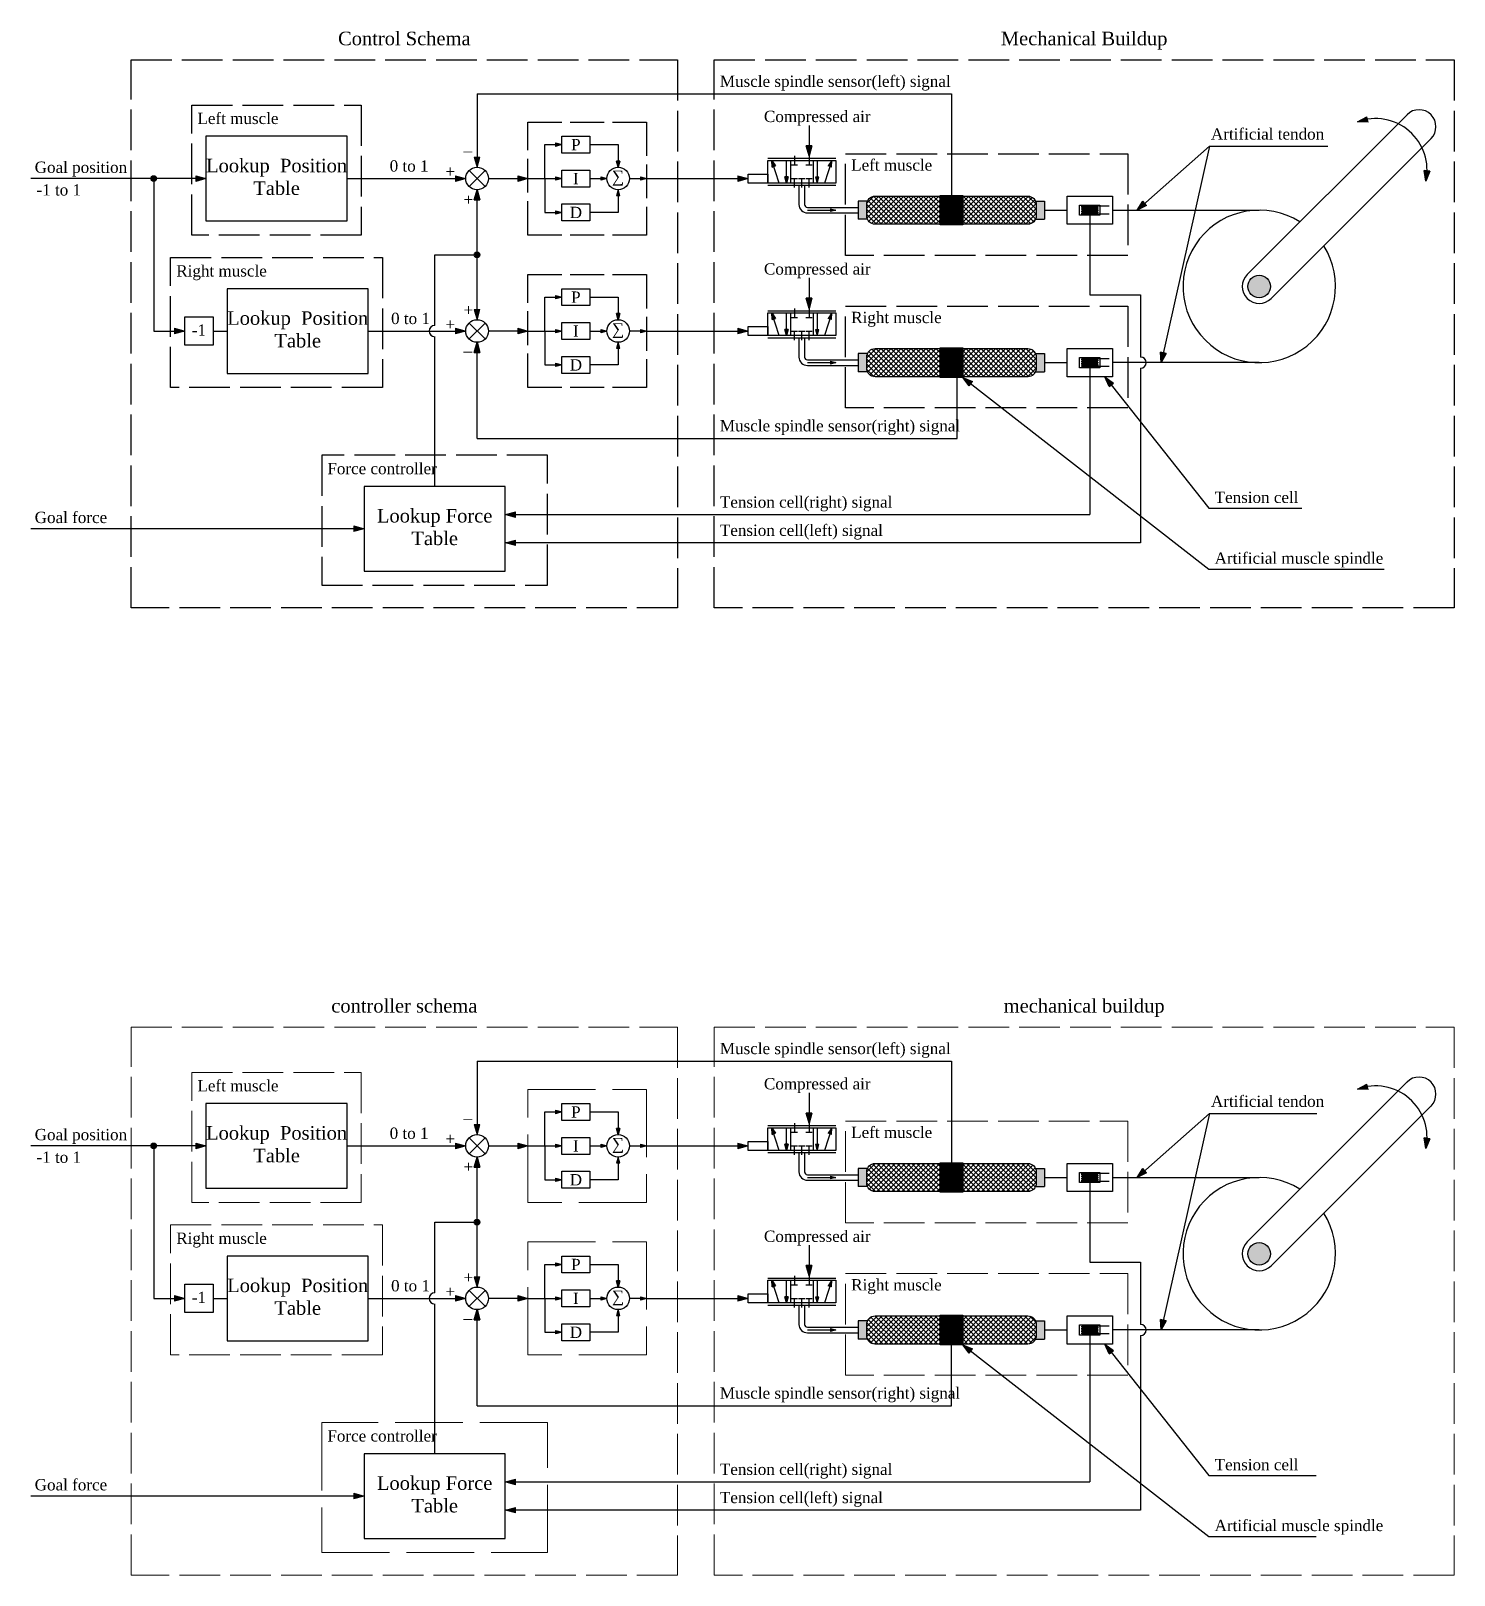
# Model space of a CAD drawing. Header units: inches. Extents: x 32 to 416, y 305 to 977.
# Drawn here: x 32 to 284, y 305 to 578.4 of the extents above; entities that cross this region are included whole.
import ezdxf

# ---------------------------------------------------------------- set-up
doc = ezdxf.new("R2010")
doc.units = ezdxf.units.IN
doc.header["$MEASUREMENT"] = 0
doc.linetypes.add('ACAD_ISO02W100', pattern=[15, 12, -3])
doc.layers.add('dash', color=2, linetype='ACAD_ISO02W100', lineweight=15)
doc.layers.add('line', color=7, linetype='Continuous', lineweight=25)
doc.layers.add('text', color=3, linetype='Continuous', lineweight=25, plot=False)
doc.styles.add('m_font', font='times.ttf', dxfattribs={"height": 2})
doc.styles.add('m_font_big', font='times.ttf', dxfattribs={"height": 2.4})

# ---------------------------------------------------------------- blocks, each defined once
blk = doc.blocks.new('muscle')
at = {"layer": 'line'}
h = blk.add_hatch(color=256, dxfattribs=at)
h.dxf.hatch_style = 1
h.paths.add_polyline_path([(1.5, 2.6, -0.103244), (1.63, 3.2), (0, 3.2), (0, 0), (1.63, 0, -0.103244), (1.5, 0.6)])
h.paths.add_polyline_path([(33, 3.2), (31.37, 3.2, -0.103244), (31.5, 2.6), (31.5, 0.6, -0.103244), (31.37, 0), (33, 0)])
h = blk.add_hatch(dxfattribs=at)
h.set_pattern_fill('ANSI37', color=256, scale=5)
h.set_pattern_definition([(45, (-113.1533, -265.82465), (-0.4419417, 0.4419417), []), (135, (-113.1533, -265.82465), (-0.4419417, -0.4419417), [])])
h.paths.add_polyline_path([(14.5, 4.1), (3, 4.1, 0.414214), (1.5, 2.6), (1.5, 0.6, 0.414214), (3, -0.9), (14.5, -0.9)])
h.paths.add_polyline_path([(31.5, 2.6, 0.414214), (30, 4.1), (18.5, 4.1), (18.5, -0.9), (30, -0.9, 0.414214), (31.5, 0.6)])
h = blk.add_hatch(dxfattribs=at)
h.set_pattern_fill('AR-RROOF', color=256, scale=0.1, angle=90)
h.set_pattern_definition([(90, (-113.15329, -265.82465), (-0.1, 0.22), [1.5, -0.2, 0.5, -0.1]), (90, (-113.20329, -265.69165), (-0.133, -0.1), [0.3, -0.033, 0.6, -0.075]), (90, (-113.23829, -265.774654), (-0.067, 0.52), [0.8, -0.14, 0.4, -0.1])])
h.paths.add_polyline_path([(14.5, -1), (18.5, -1), (18.5, 4.2), (14.5, 4.2)])
for p, q in [((0, 3.2), (0, 0)), ((1.63, 3.2), (0, 3.2)), ((31.37, 3.2), (33, 3.2)), ((33, 3.2), (33, 0)), ((1.63, 0), (0, 0)), ((31.37, 0), (33, 0))]:
    blk.add_line(p, q, dxfattribs=at)
for points in [[(14.5, -0.9), (3, -0.9, -0.414214), (1.5, 0.6), (1.5, 2.6, -0.414214), (3, 4.1), (14.5, 4.1)], [(18.5, 4.1), (30, 4.1, -0.414214), (31.5, 2.6), (31.5, 0.6, -0.414214), (30, -0.9), (18.5, -0.9)]]:
    blk.add_lwpolyline(points, format="xyb", dxfattribs=at)
blk.add_lwpolyline([(14.5, 4.2), (18.5, 4.2), (18.5, -1), (14.5, -1)], close=True, dxfattribs=at)
blk = doc.blocks.new('tension_sensor')
at = {"layer": 'line', "ltscale": 0.6}
for p, q in [((0, 0), (4, 0)), ((11.4, 0.7), (6.6, 0.7)), ((6.6, 0.5), (6.6, 0.7)), ((9.4, 0.5), (6.6, 0.5)), ((9.4, 0.3), (6.6, 0.3)), ((6.6, 0.1), (6.6, 0.3)), ((9.4, 0.1), (6.6, 0.1)), ((9.4, 0.5), (9.4, 0.3)), ((9.4, 0.1), (9.4, -0.1)), ((9.4, -0.1), (6.6, -0.1)), ((6.6, -0.3), (6.6, -0.1)), ((9.4, -0.3), (6.6, -0.3)), ((9.4, -0.5), (6.6, -0.5)), ((6.6, -0.7), (6.6, -0.5)), ((11.4, -0.7), (6.6, -0.7)), ((9.4, -0.3), (9.4, -0.5))]:
    blk.add_line(p, q, dxfattribs=at)
for points in [[(4, 2.5), (12, 2.5), (12, -2.5), (4, -2.5)], [(6.2, 0.9), (9.8, 0.9), (9.8, -0.9), (6.2, -0.9)]]:
    blk.add_lwpolyline(points, close=True, dxfattribs=at)
blk = doc.blocks.new('arrow')
at = {"layer": 'line'}
h = blk.add_hatch(color=256, dxfattribs=at)
h.dxf.hatch_style = 1
h.paths.add_polyline_path([(-1.8, 0.5), (-1.8, -0.5), (0, 0)])
for p, q in [((-1.8, 0.5), (-1.8, -0.5)), ((-1.8, 0.5), (0, 0)), ((0, 0), (-1.8, -0.5))]:
    blk.add_line(p, q, dxfattribs=at)
blk = doc.blocks.new('valve')
at = {"layer": 'line', "ltscale": 0.6}
for p, q in [((3.5, 4.4), (15.5, 4.4)), ((5.5, 0), (4.2, 4)), ((6.8, 0), (6.8, 4)), ((7.5, 4), (7.5, 0)), ((7.64, 3.2), (8.76, 3.2)), ((8.2, 4.8), (8.2, 3.2)), ((10.24, 3.2), (11.36, 3.2)), ((10.8, 4.8), (10.8, 3.2)), ((11.5, 4), (11.5, 0)), ((12.2, 4), (12.2, 0)), ((14.8, 4), (13.5, 0)), ((7.64, 0.8), (8.76, 0.8)), ((8.2, -0.8), (8.2, 0.8)), ((8.94, 0.8), (10.06, 0.8)), ((9.5, -0.8), (9.5, 0.8)), ((10.24, 0.8), (11.36, 0.8)), ((10.8, -0.8), (10.8, 0.8)), ((3.5, -0.4), (15.5, -0.4))]:
    blk.add_line(p, q, dxfattribs=at)
for points in [[(3.5, 4), (15.5, 4), (15.5, 0), (3.5, 0)], [(3.5, 0), (0, 0), (0, 1.6), (3.5, 1.6)]]:
    blk.add_lwpolyline(points, close=True, dxfattribs=at)
for p, xscale, yscale, zscale, rotation in [((4.2, 4), 0.625, 0.625, 0.625, 108.0041616059138), ((14.8, 4), -0.625, 0.625, 0.625, 251.9958383940863), ((6.8, 0), 0.6, 0.6, 0.6, 270), ((12.2, 0), -0.6, 0.6, 0.6, 90)]:
    blk.add_blockref('arrow', p, dxfattribs=dict(at, xscale=xscale, yscale=yscale, zscale=zscale, rotation=rotation))
blk = doc.blocks.new('point')
at = {"layer": 'line'}
h = blk.add_hatch(color=256, dxfattribs=at)
h.dxf.hatch_style = 1
h.paths.add_polyline_path([(-0.5, 0, 1), (0.5, 0, 1)])
blk.add_circle((0, 0), 0.5, dxfattribs=at)
blk = doc.blocks.new('add_point')
at = {"layer": 'line'}
for p, q in [((0.59, -1.41), (3.41, 1.41)), ((3.41, -1.41), (0.59, 1.41))]:
    blk.add_line(p, q, dxfattribs=at)
blk.add_circle((2, 0), 2, dxfattribs=at)

msp = doc.modelspace()

# ---------------------------------------------------------------- hatches: boundary and pattern name
at = {"layer": 'line', "ltscale": 0.6}
h = msp.add_hatch(color=256, dxfattribs=at)
h.dxf.hatch_style = 1
h.paths.add_polyline_path([(247.47, 533.18, 1), (251.47, 533.18, 1)])
h = msp.add_hatch(color=256, dxfattribs=at)
h.dxf.hatch_style = 1
h.paths.add_polyline_path([(247.47, 361.91, 1), (251.47, 361.91, 1)])

# ---------------------------------------------------------------- linework, layer by layer
at = {"layer": 'dash', "ltscale": 0.6}
for points in [[(49.72, 402.01), (146.47, 402.01), (146.47, 305.01), (49.72, 305.01)], [(152.97, 402.01), (283.97, 402.01), (283.97, 305.01), (152.97, 305.01)], [(60.47, 394.01), (90.47, 394.01), (90.47, 371.01), (60.47, 371.01)], [(176.22, 385.41), (226.22, 385.41), (226.22, 367.41), (176.22, 367.41)], [(56.72, 367.01), (94.22, 367.01), (94.22, 344.01), (56.72, 344.01)], [(176.22, 358.41), (226.22, 358.41), (226.22, 340.41), (176.22, 340.41)]]:
    msp.add_lwpolyline(points, close=True, dxfattribs=at)
at = {"layer": 'dash'}
for points in [[(119.97, 391.01), (140.97, 391.01), (140.97, 371.01), (119.97, 371.01)], [(119.97, 364.01), (140.97, 364.01), (140.97, 344.01), (119.97, 344.01)], [(83.47, 309.01), (123.47, 309.01), (123.47, 332.01), (83.47, 332.01)]]:
    msp.add_lwpolyline(points, close=True, dxfattribs=at)
at = {"layer": 'line', "ltscale": 0.6}
for p, q in [((110.97, 567.28), (110.97, 554.28)), ((110.97, 567.28), (194.97, 567.28)), ((194.97, 567.28), (194.97, 549.28)), ((247.35, 535.3), (275.64, 563.58)), ((169.77, 561.69), (169.77, 556.28)), ((122.97, 552.28), (122.97, 558.28)), ((122.97, 558.28), (125.97, 558.28)), ((130.97, 558.28), (135.97, 558.28)), ((135.97, 558.28), (135.97, 554.28)), ((251.59, 531.06), (279.88, 559.34)), ((110.97, 527.28), (110.97, 550.28)), ((119.97, 552.28), (122.97, 552.28)), ((122.97, 552.28), (122.97, 546.28)), ((122.97, 552.28), (125.97, 552.28)), ((130.97, 552.28), (133.97, 552.28)), ((135.97, 550.28), (135.97, 546.28)), ((137.97, 552.28), (140.97, 552.28)), ((140.97, 552.28), (158.97, 552.28)), ((167.97, 551.08), (167.97, 547.68)), ((168.97, 551.08), (168.97, 547.68)), ((169.47, 547.18), (178.47, 547.18)), ((122.97, 546.28), (125.97, 546.28)), ((135.97, 546.28), (130.97, 546.28)), ((169.47, 546.68), (174.47, 546.68)), ((169.47, 546.18), (178.47, 546.18)), ((219.47, 546.68), (219.47, 531.68)), ((223.47, 546.68), (249.47, 546.68)), ((103.47, 526.28), (103.47, 538.78)), ((103.47, 538.78), (110.97, 538.78)), ((169.77, 534.69), (169.77, 529.28)), ((122.97, 525.28), (122.97, 531.28)), ((122.97, 531.28), (125.97, 531.28)), ((130.97, 531.28), (135.97, 531.28)), ((135.97, 531.28), (135.97, 527.28)), ((219.47, 531.68), (228.47, 531.68)), ((228.47, 531.68), (228.47, 520.68)), ((119.97, 525.28), (122.97, 525.28)), ((122.97, 525.28), (122.97, 519.28)), ((122.97, 525.28), (125.97, 525.28)), ((130.97, 525.28), (133.97, 525.28)), ((140.97, 525.28), (137.97, 525.28)), ((140.97, 525.28), (158.97, 525.28)), ((103.47, 497.78), (103.47, 524.28)), ((110.97, 506.28), (110.97, 523.28)), ((135.97, 523.28), (135.97, 519.28)), ((167.97, 524.08), (167.97, 520.68)), ((168.97, 524.08), (168.97, 520.68)), ((169.47, 520.18), (178.47, 520.18)), ((169.47, 519.68), (174.47, 519.68)), ((219.47, 519.68), (219.47, 492.78)), ((249.47, 519.68), (223.47, 519.68)), ((122.97, 519.28), (125.97, 519.28)), ((135.97, 519.28), (130.97, 519.28)), ((169.47, 519.18), (178.47, 519.18)), ((195.97, 506.28), (195.97, 517.08)), ((228.47, 518.68), (228.47, 487.78)), ((110.97, 506.28), (195.97, 506.28)), ((228.47, 487.78), (115.97, 487.78)), ((110.97, 396.01), (110.97, 383.01)), ((110.97, 396.01), (194.97, 396.01)), ((194.97, 396.01), (194.97, 378.01)), ((247.35, 364.03), (275.64, 392.32)), ((169.77, 390.42), (169.77, 385.01)), ((122.97, 381.01), (122.97, 387.01)), ((122.97, 387.01), (125.97, 387.01)), ((130.97, 387.01), (135.97, 387.01)), ((135.97, 387.01), (135.97, 383.01)), ((227.85, 375.41), (240.64, 386.75)), ((240.64, 386.75), (232.11, 348.41)), ((240.64, 386.75), (259.64, 386.75)), ((251.59, 359.79), (279.88, 388.07)), ((119.97, 381.01), (122.97, 381.01)), ((122.97, 381.01), (122.97, 375.01)), ((122.97, 381.01), (125.97, 381.01)), ((130.97, 381.01), (133.97, 381.01)), ((137.97, 381.01), (140.97, 381.01)), ((140.97, 381.01), (158.97, 381.01)), ((110.97, 356.01), (110.97, 379.01)), ((135.97, 379.01), (135.97, 375.01)), ((167.97, 379.81), (167.97, 376.41)), ((168.97, 379.81), (168.97, 376.41)), ((122.97, 375.01), (125.97, 375.01)), ((135.97, 375.01), (130.97, 375.01)), ((169.47, 375.91), (178.47, 375.91)), ((169.47, 375.41), (174.47, 375.41)), ((169.47, 374.91), (178.47, 374.91)), ((219.47, 375.41), (219.47, 360.41)), ((223.47, 375.41), (249.47, 375.41)), ((103.47, 355.01), (103.47, 367.51)), ((103.47, 367.51), (110.97, 367.51)), ((169.77, 363.42), (169.77, 358.01)), ((122.97, 354.01), (122.97, 360.01)), ((122.97, 360.01), (125.97, 360.01)), ((130.97, 360.01), (135.97, 360.01)), ((135.97, 360.01), (135.97, 356.01)), ((219.47, 360.41), (228.47, 360.41)), ((228.47, 360.41), (228.47, 349.41)), ((103.47, 326.51), (103.47, 353.01)), ((119.97, 354.01), (122.97, 354.01)), ((122.97, 354.01), (122.97, 348.01)), ((122.97, 354.01), (125.97, 354.01)), ((130.97, 354.01), (133.97, 354.01)), ((140.97, 354.01), (137.97, 354.01)), ((140.97, 354.01), (158.97, 354.01)), ((167.97, 352.81), (167.97, 349.41)), ((168.97, 352.81), (168.97, 349.41)), ((110.97, 335.01), (110.97, 352.01)), ((135.97, 352.01), (135.97, 348.01)), ((122.97, 348.01), (125.97, 348.01)), ((135.97, 348.01), (130.97, 348.01)), ((169.47, 348.91), (178.47, 348.91)), ((169.47, 348.41), (174.47, 348.41)), ((169.47, 347.91), (178.47, 347.91)), ((219.47, 348.41), (219.47, 321.51)), ((249.47, 348.41), (223.47, 348.41)), ((228.47, 347.41), (228.47, 316.51)), ((194.97, 335.01), (194.97, 345.81)), ((196.97, 345.81), (240.57, 311.85)), ((222.15, 345.91), (240.57, 322.63)), ((110.97, 335.01), (194.97, 335.01)), ((240.57, 322.63), (259.57, 322.63)), ((228.47, 316.51), (115.97, 316.51)), ((240.57, 311.85), (259.57, 311.85))]:
    msp.add_line(p, q, dxfattribs=at)
at = {"layer": 'line', "ltscale": 0.2}
for p, q in [((227.85, 546.68), (240.64, 558.02)), ((240.64, 558.02), (232.11, 519.68)), ((240.64, 558.02), (261.64, 558.02)), ((196.97, 517.08), (240.57, 483.12)), ((222.15, 517.18), (240.57, 493.89)), ((240.57, 493.89), (256.99, 493.89)), ((240.57, 483.12), (271.56, 483.12))]:
    msp.add_line(p, q, dxfattribs=at)
at = {"layer": 'line'}
for p, q in [((53.72, 552.78), (53.72, 525.28)), ((62.97, 552.28), (31.97, 552.28)), ((87.99, 552.28), (108.97, 552.28)), ((112.97, 552.28), (119.97, 552.28)), ((53.72, 525.28), (59.22, 525.28)), ((64.22, 525.28), (66.72, 525.28)), ((91.72, 525.28), (108.97, 525.28)), ((119.97, 525.28), (112.97, 525.28)), ((115.97, 492.78), (219.47, 492.78)), ((90.97, 490.28), (31.97, 490.28)), ((62.97, 381.01), (31.97, 381.01)), ((53.72, 381.51), (53.72, 354.01)), ((87.99, 381.01), (108.97, 381.01)), ((112.97, 381.01), (119.97, 381.01)), ((53.72, 354.01), (59.22, 354.01)), ((64.22, 354.01), (66.72, 354.01)), ((91.72, 354.01), (108.97, 354.01)), ((119.97, 354.01), (112.97, 354.01)), ((115.97, 321.51), (219.47, 321.51)), ((90.97, 319.01), (31.97, 319.01))]:
    msp.add_line(p, q, dxfattribs=at)
at = {"layer": 'line', "linetype": 'ACAD_ISO02W100', "ltscale": 0.6}
for points in [[(49.72, 573.28), (146.47, 573.28), (146.47, 476.28), (49.72, 476.28)], [(152.97, 573.28), (283.97, 573.28), (283.97, 476.28), (152.97, 476.28)], [(60.47, 565.28), (90.47, 565.28), (90.47, 542.28), (60.47, 542.28)], [(176.22, 556.68), (226.22, 556.68), (226.22, 538.68), (176.22, 538.68)], [(56.72, 538.28), (94.22, 538.28), (94.22, 515.28), (56.72, 515.28)], [(176.22, 529.68), (226.22, 529.68), (226.22, 511.68), (176.22, 511.68)], [(83.47, 480.28), (123.47, 480.28), (123.47, 503.28), (83.47, 503.28)]]:
    msp.add_lwpolyline(points, close=True, dxfattribs=at)
at = {"layer": 'line', "linetype": 'ACAD_ISO02W100', "ltscale": 0.5}
for points in [[(119.97, 562.28), (140.97, 562.28), (140.97, 542.28), (119.97, 542.28)], [(119.97, 535.28), (140.97, 535.28), (140.97, 515.28), (119.97, 515.28)]]:
    msp.add_lwpolyline(points, close=True, dxfattribs=at)
at = {"layer": 'line'}
for points in [[(62.97, 544.78), (87.97, 544.78), (87.97, 559.78), (62.97, 559.78)], [(66.72, 517.78), (91.72, 517.78), (91.72, 532.78), (66.72, 532.78)], [(59.22, 527.78), (64.22, 527.78), (64.22, 522.78), (59.22, 522.78)], [(90.97, 482.78), (115.97, 482.78), (115.97, 497.78), (90.97, 497.78)], [(62.97, 373.51), (87.97, 373.51), (87.97, 388.51), (62.97, 388.51)], [(66.72, 346.51), (91.72, 346.51), (91.72, 361.51), (66.72, 361.51)], [(59.22, 356.51), (64.22, 356.51), (64.22, 351.51), (59.22, 351.51)], [(90.97, 311.51), (115.97, 311.51), (115.97, 326.51), (90.97, 326.51)]]:
    msp.add_lwpolyline(points, close=True, dxfattribs=at)
at = {"layer": 'line', "ltscale": 0.6}
for points in [[(125.97, 559.78), (130.97, 559.78), (130.97, 556.78), (125.97, 556.78)], [(125.97, 553.78), (130.97, 553.78), (130.97, 550.78), (125.97, 550.78)], [(125.97, 547.78), (130.97, 547.78), (130.97, 544.78), (125.97, 544.78)], [(125.97, 532.78), (130.97, 532.78), (130.97, 529.78), (125.97, 529.78)], [(125.97, 526.78), (130.97, 526.78), (130.97, 523.78), (125.97, 523.78)], [(125.97, 520.78), (130.97, 520.78), (130.97, 517.78), (125.97, 517.78)], [(125.97, 388.51), (130.97, 388.51), (130.97, 385.51), (125.97, 385.51)], [(125.97, 382.51), (130.97, 382.51), (130.97, 379.51), (125.97, 379.51)], [(125.97, 376.51), (130.97, 376.51), (130.97, 373.51), (125.97, 373.51)], [(125.97, 361.51), (130.97, 361.51), (130.97, 358.51), (125.97, 358.51)], [(125.97, 355.51), (130.97, 355.51), (130.97, 352.51), (125.97, 352.51)], [(125.97, 349.51), (130.97, 349.51), (130.97, 346.51), (125.97, 346.51)]]:
    msp.add_lwpolyline(points, close=True, dxfattribs=at)
for centre in [(135.97, 552.28), (249.47, 533.18), (135.97, 525.28), (135.97, 381.01), (249.47, 361.91), (135.97, 354.01)]:
    msp.add_circle(centre, 2, dxfattribs=at)
for centre, radius, start, end in [((277.76, 561.46), 3, 315, 135), ((270.09, 553.8), 9.09, 347.5317, 110.6394), ((169.47, 547.68), 1.5, 180, 270), ((169.47, 547.68), 0.5, 180, 270), ((249.47, 533.18), 13.5, 57.8396, 32.1604), ((249.47, 533.18), 3, 135, 315), ((103.47, 525.28), 1, 90, 270), ((169.47, 520.68), 1.5, 180, 270), ((169.47, 520.68), 0.5, 180, 270), ((228.47, 519.68), 1, 270, 90), ((270.09, 382.53), 9.09, 347.5317, 110.6394), ((277.76, 390.19), 3, 315, 135), ((169.47, 376.41), 1.5, 180, 270), ((169.47, 376.41), 0.5, 180, 270), ((249.47, 361.91), 13.5, 57.8396, 32.1604), ((249.47, 361.91), 3, 135, 315), ((103.47, 354.01), 1, 90, 270), ((169.47, 349.41), 1.5, 180, 270), ((169.47, 349.41), 0.5, 180, 270), ((228.47, 348.41), 1, 270, 90)]:
    msp.add_arc(centre, radius, start, end, dxfattribs=at)

# ---------------------------------------------------------------- block references
for p, rotation in [((266.88, 562.31), 194.0628914762243), ((169.77, 556.28), 270), ((278.97, 551.83), 262.9706177844917), ((110.97, 550.28), 90), ((227.85, 546.68), 221.5581197650677), ((169.77, 529.28), 270), ((110.97, 523.28), 90), ((232.11, 519.68), 257.4600138252339), ((196.97, 517.08), 142.0846820763101), ((222.15, 517.18), 128.3371632500723), ((115.97, 492.78), 180), ((115.97, 487.78), 180), ((266.88, 391.04), 194.0628914762243), ((278.97, 380.56), 262.9706177844917), ((227.85, 375.41), 221.5581197650677), ((232.11, 348.41), 257.4600138252339), ((196.97, 345.81), 142.0846820763101), ((222.15, 345.91), 128.3371632500723), ((115.97, 321.51), 180), ((115.97, 316.51), 180)]:
    msp.add_blockref('arrow', p, dxfattribs=dict(at, rotation=rotation))
for p, xscale, yscale, zscale in [((125.97, 558.28), 0.6, 0.6, 0.6), ((125.97, 552.28), 0.6, 0.6, 0.6), ((133.97, 552.28), 0.6, 0.6, 0.6), ((140.97, 552.28), 0.6, 0.6, 0.6), ((174.47, 546.68), 0.5, 0.5, 0.5), ((125.97, 546.28), 0.6, 0.6, 0.6), ((125.97, 531.28), 0.6, 0.6, 0.6), ((125.97, 525.28), 0.6, 0.6, 0.6), ((133.97, 525.28), 0.6, 0.6, 0.6), ((140.97, 525.28), 0.6, 0.6, 0.6), ((125.97, 519.28), 0.6, 0.6, 0.6), ((174.47, 519.68), 0.5, 0.5, 0.5), ((125.97, 387.01), 0.6, 0.6, 0.6), ((125.97, 381.01), 0.6, 0.6, 0.6), ((133.97, 381.01), 0.6, 0.6, 0.6), ((140.97, 381.01), 0.6, 0.6, 0.6), ((125.97, 375.01), 0.6, 0.6, 0.6), ((174.47, 375.41), 0.5, 0.5, 0.5), ((125.97, 360.01), 0.6, 0.6, 0.6), ((125.97, 354.01), 0.6, 0.6, 0.6), ((133.97, 354.01), 0.6, 0.6, 0.6), ((140.97, 354.01), 0.6, 0.6, 0.6), ((125.97, 348.01), 0.6, 0.6, 0.6), ((174.47, 348.41), 0.5, 0.5, 0.5)]:
    msp.add_blockref('arrow', p, dxfattribs=dict(at, xscale=xscale, yscale=yscale, zscale=zscale))
at = {"layer": 'line', "ltscale": 0.6, "xscale": -1, "rotation": 90}
for p in [(110.97, 554.28), (110.97, 527.28)]:
    msp.add_blockref('arrow', p, dxfattribs=at)
at = {"layer": 'line', "ltscale": 0.6, "yscale": 0.6, "zscale": 0.6, "rotation": 270}
for p, xscale in [((135.97, 554.28), 0.6), ((135.97, 550.28), -0.6), ((135.97, 527.28), 0.6), ((135.97, 523.28), -0.6), ((135.97, 383.01), 0.6), ((135.97, 379.01), -0.6), ((135.97, 356.01), 0.6), ((135.97, 352.01), -0.6)]:
    msp.add_blockref('arrow', p, dxfattribs=dict(at, xscale=xscale))
at = {"layer": 'line'}
for name, p in [('valve', (158.97, 551.48)), ('point', (53.72, 552.28)), ('arrow', (62.97, 552.28)), ('arrow', (108.97, 552.28)), ('add_point', (108.97, 552.28)), ('arrow', (119.97, 552.28)), ('arrow', (158.97, 552.28)), ('muscle', (178.47, 545.08)), ('tension_sensor', (211.47, 546.68)), ('valve', (158.97, 524.48)), ('arrow', (59.22, 525.28)), ('arrow', (108.97, 525.28)), ('add_point', (108.97, 525.28)), ('arrow', (119.97, 525.28)), ('arrow', (158.97, 525.28)), ('muscle', (178.47, 518.08)), ('tension_sensor', (211.47, 519.68)), ('arrow', (90.97, 490.28)), ('add_point', (108.97, 381.01)), ('valve', (158.97, 380.21)), ('point', (53.72, 381.01)), ('arrow', (62.97, 381.01)), ('arrow', (108.97, 381.01)), ('arrow', (119.97, 381.01)), ('arrow', (158.97, 381.01)), ('muscle', (178.47, 373.81)), ('tension_sensor', (211.47, 375.41)), ('add_point', (108.97, 354.01)), ('valve', (158.97, 353.21)), ('arrow', (59.22, 354.01)), ('arrow', (108.97, 354.01)), ('arrow', (119.97, 354.01)), ('arrow', (158.97, 354.01)), ('muscle', (178.47, 346.81)), ('tension_sensor', (211.47, 348.41)), ('arrow', (90.97, 319.01))]:
    msp.add_blockref(name, p, dxfattribs=at)
at = {"layer": 'line', "ltscale": 0.6}
for p in [(110.97, 538.78), (110.97, 367.51)]:
    msp.add_blockref('point', p, dxfattribs=at)
at = {"layer": 'text', "ltscale": 0.6}
for p, rotation in [((169.77, 385.01), 270), ((110.97, 379.01), 90), ((169.77, 358.01), 270), ((110.97, 352.01), 90)]:
    msp.add_blockref('arrow', p, dxfattribs=dict(at, rotation=rotation))
at = {"layer": 'text', "ltscale": 0.6, "xscale": -1, "rotation": 90}
for p in [(110.97, 383.01), (110.97, 356.01)]:
    msp.add_blockref('arrow', p, dxfattribs=at)

# ---------------------------------------------------------------- texts
at = {"layer": 'line', "ltscale": 0.6, "attachment_point": 1}
for s, width, gutter_width, heights, insert, char_height, style in [('\\pxqc;Control Schema', 96.75, 10, [0], (49.72, 578.28), 2.4, 'm_font_big'), ('\\pxqc;Mechanical Buildup', 131, 10, [0], (152.97, 578.28), 2.4, 'm_font_big'), ('\\pxqc;P', 5, 12, [3], (125.97, 559.28), 2, 'm_font'), ('\\pxqc;I', 5, 12, [3], (125.97, 553.28), 2, 'm_font'), ('∑', 2.5469, 12, [0], (134.86, 553.67), 2, 'm_font'), ('\\pxqc;D', 5, 12, [3], (125.97, 547.28), 2, 'm_font'), ('\\pxqc;P', 5, 12, [3], (125.97, 532.28), 2, 'm_font'), ('\\pxqc;I', 5, 12, [3], (125.97, 526.28), 2, 'm_font'), ('∑', 2.5469, 12, [0], (134.86, 526.67), 2, 'm_font'), ('\\pxqc;D', 5, 12, [3], (125.97, 520.28), 2, 'm_font')]:
    msp.add_mtext_dynamic_manual_height_columns(s, width=width, gutter_width=gutter_width, heights=heights, dxfattribs=dict(at, insert=insert, char_height=char_height, style=style))
at = {"layer": 'line', "attachment_point": 1}
for s, width, gutter_width, heights, insert, char_height, style in [('Muscle spindle sensor(left) signal', 45.5291, 10, [0], (153.97, 570.51), 2, 'm_font'), ('Left muscle', 20, 10, [0], (61.47, 563.93), 2, 'm_font'), ('Compressed air', 20, 10, [0], (161.77, 564.28), 2, 'm_font'), ('Artificial tendon', 20.724, 10, [0], (240.92, 561.17), 2, 'm_font'), ('Goal position', 24.3261, 10, [0], (32.65, 555.28), 2, 'm_font'), ('\\pxqc;\\PLookup  Position \\PTable', 25.0217, 40, [15], (62.97, 559.78), 2.4, 'm_font_big'), ('0 to 1', 10.1408, 10, [0], (95.5, 555.51), 2, 'm_font'), ('_', 2.2216, 10, [0], (108.59, 559.29), 2, 'm_font'), ('Left muscle', 20, 10, [0], (177.22, 555.68), 2, 'm_font'), ('+', 2.2216, 10, [0], (105.37, 554.51), 2, 'm_font'), ('-1 to 1', 10.1408, 10, [0], (32.97, 551.28), 2, 'm_font'), ('+', 2.2216, 10, [0], (108.59, 549.55), 2, 'm_font'), ('Right muscle', 20, 10, [0], (57.72, 536.93), 2, 'm_font'), ('Compressed air', 20, 10, [0], (161.77, 537.28), 2, 'm_font'), ('\\pxqc;\\PLookup  Position Table', 25, 40, [15], (66.72, 532.78), 2.4, 'm_font_big'), ('0 to 1', 10.1408, 10, [0], (95.75, 528.51), 2, 'm_font'), ('+', 2.2216, 10, [0], (108.59, 530), 2, 'm_font'), ('Right muscle', 20, 10, [0], (177.22, 528.68), 2, 'm_font'), ('\\pxqc;-1', 5, 10, [0], (59.22, 526.45), 2, 'm_font'), ('+', 2.2216, 10, [0], (105.37, 527.45), 2, 'm_font'), ('_', 2.2216, 10, [0], (108.59, 523.84), 2, 'm_font'), ('Muscle spindle sensor(right) signal', 45.0097, 10, [0], (153.97, 509.51), 2, 'm_font'), ('Force controller', 20, 10, [0], (84.47, 501.93), 2, 'm_font'), ('Tension cell(right) signal', 37.2069, 10, [0], (153.97, 496.01), 2, 'm_font'), ('Tension cell', 20.724, 10, [0], (241.57, 496.84), 2, 'm_font'), ('Goal force', 24.3261, 10, [0], (32.65, 493.28), 2, 'm_font'), ('\\pxqc;\\PLookup Force Table', 25, 40, [15], (90.97, 497.78), 2.4, 'm_font_big'), ('Tension cell(left) signal', 37.2069, 10, [0], (153.97, 491.01), 2, 'm_font'), ('Artificial muscle spindle', 29.5718, 10, [0], (241.57, 486.07), 2, 'm_font')]:
    msp.add_mtext_dynamic_manual_height_columns(s, width=width, gutter_width=gutter_width, heights=heights, dxfattribs=dict(at, insert=insert, char_height=char_height, style=style))
at = {"layer": 'text', "ltscale": 0.6, "attachment_point": 1}
for s, width, gutter_width, heights, insert, char_height, style in [('\\pxqc;controller schema', 96.75, 10, [0], (49.72, 407.01), 2.4, 'm_font_big'), ('\\pxqc;mechanical buildup', 131, 10, [0], (152.97, 407.01), 2.4, 'm_font_big'), ('\\pxqc;P', 5, 12, [3], (125.97, 388.01), 2, 'm_font'), ('\\pxqc;I', 5, 12, [3], (125.97, 382.01), 2, 'm_font'), ('∑', 2.5469, 12, [0], (134.86, 382.4), 2, 'm_font'), ('\\pxqc;D', 5, 12, [3], (125.97, 376.01), 2, 'm_font'), ('\\pxqc;P', 5, 12, [3], (125.97, 361.01), 2, 'm_font'), ('\\pxqc;I', 5, 12, [3], (125.97, 355.01), 2, 'm_font'), ('∑', 2.5469, 12, [0], (134.86, 355.4), 2, 'm_font'), ('\\pxqc;D', 5, 12, [3], (125.97, 349.01), 2, 'm_font')]:
    msp.add_mtext_dynamic_manual_height_columns(s, width=width, gutter_width=gutter_width, heights=heights, dxfattribs=dict(at, insert=insert, char_height=char_height, style=style))
at = {"layer": 'text', "attachment_point": 1}
for s, width, gutter_width, heights, insert, char_height, style in [('Muscle spindle sensor(left) signal', 45.5291, 10, [0], (153.97, 399.25), 2, 'm_font'), ('Left muscle', 20, 10, [0], (61.47, 392.66), 2, 'm_font'), ('Compressed air', 20, 10, [0], (161.77, 393.01), 2, 'm_font'), ('Artificial tendon', 20.724, 10, [0], (240.92, 389.91), 2, 'm_font'), ('_', 2.2216, 10, [0], (108.59, 388.02), 2, 'm_font'), ('Goal position', 24.3261, 10, [0], (32.65, 384.01), 2, 'm_font'), ('\\pxqc;\\PLookup  Position \\PTable', 25.0217, 40, [15], (62.97, 388.51), 2.4, 'm_font_big'), ('0 to 1', 10.1408, 10, [0], (95.5, 384.25), 2, 'm_font'), ('+', 2.2216, 10, [0], (105.37, 383.24), 2, 'm_font'), ('Left muscle', 20, 10, [0], (177.22, 384.41), 2, 'm_font'), ('-1 to 1', 10.1408, 10, [0], (32.97, 380.01), 2, 'm_font'), ('+', 2.2216, 10, [0], (108.59, 378.29), 2, 'm_font'), ('Right muscle', 20, 10, [0], (57.72, 365.66), 2, 'm_font'), ('Compressed air', 20, 10, [0], (161.77, 366.01), 2, 'm_font'), ('+', 2.2216, 10, [0], (108.59, 358.73), 2, 'm_font'), ('\\pxqc;\\PLookup  Position Table', 25, 40, [15], (66.72, 361.51), 2.4, 'm_font_big'), ('0 to 1', 10.1408, 10, [0], (95.75, 357.25), 2, 'm_font'), ('+', 2.2216, 10, [0], (105.37, 356.18), 2, 'm_font'), ('Right muscle', 20, 10, [0], (177.22, 357.41), 2, 'm_font'), ('\\pxqc;-1', 5, 10, [0], (59.22, 355.19), 2, 'm_font'), ('_', 2.2216, 10, [0], (108.59, 352.58), 2, 'm_font'), ('Muscle spindle sensor(right) signal', 45.0097, 10, [0], (153.97, 338.25), 2, 'm_font'), ('Force controller', 20, 10, [0], (84.47, 330.66), 2, 'm_font'), ('Tension cell', 20.724, 10, [0], (241.57, 325.57), 2, 'm_font'), ('\\pxqc;\\PLookup Force Table', 25, 40, [15], (90.97, 326.51), 2.4, 'm_font_big'), ('Tension cell(right) signal', 37.2069, 10, [0], (153.97, 324.75), 2, 'm_font'), ('Goal force', 24.3261, 10, [0], (32.65, 322.01), 2, 'm_font'), ('Tension cell(left) signal', 37.2069, 10, [0], (153.97, 319.75), 2, 'm_font'), ('Artificial muscle spindle', 29.5718, 10, [0], (241.57, 314.8), 2, 'm_font')]:
    msp.add_mtext_dynamic_manual_height_columns(s, width=width, gutter_width=gutter_width, heights=heights, dxfattribs=dict(at, insert=insert, char_height=char_height, style=style))

doc.saveas('drawing.dxf')
